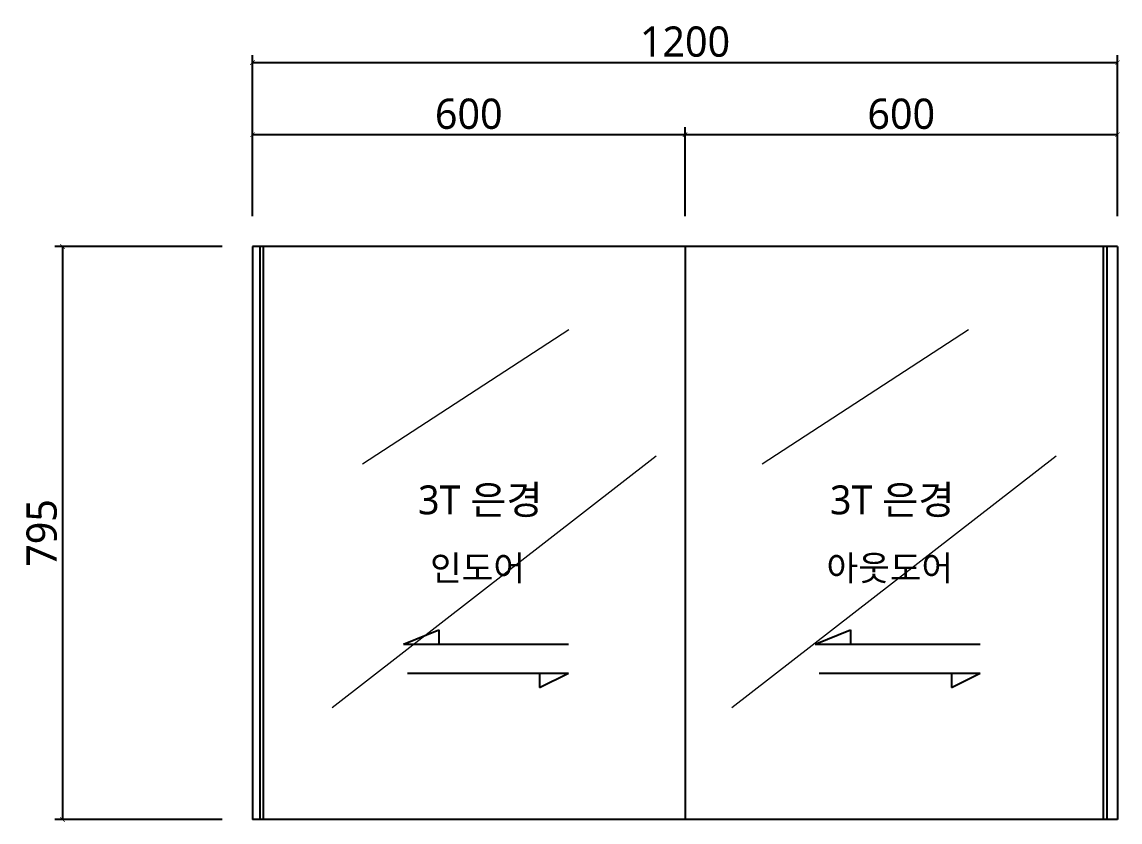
# Model space of a CAD drawing. Extents: x -37370 to -33004, y -567950 to -566838.
# Drawn here: x -37370 to -35847, y -567948 to -566838 of the extents above; entities that cross this region are included whole.
import ezdxf

# ---------------------------------------------------------------- set-up
doc = ezdxf.new("R2010")
doc.units = 0
doc.header["$LTSCALE"] = 60
doc.header["$MEASUREMENT"] = 0
doc.header["$PDMODE"] = 34
doc.header["$PDSIZE"] = -5
doc.layers.get('0').update_dxf_attribs({"linetype": 'CONTINUOUS'})
doc.layers.get('Defpoints').update_dxf_attribs({"color": 142, "linetype": 'CONTINUOUS'})
for name, color, linetype in [('S-DIM', 7, 'CONTINUOUS'), ('TEX @ 1', 3, 'CONTINUOUS'), ('도어', 251, 'CONTINUOUS'), ('도어 @ 1', 251, 'CONTINUOUS')]:
    doc.layers.add(name, color=color, linetype=linetype)
doc.layers.add('거울', color=151, linetype='CONTINUOUS', lineweight=5)
doc.styles.get("Standard").update_dxf_attribs({"font": 'malgun.ttf'})
doc.styles.add('카비원', font='malgun.ttf', dxfattribs={"height": 45})
doc.dimstyles.new('카비원', dxfattribs={"dimscale": 7, "dimtxt": 6, "dimasz": 0.9, "dimexe": 1.5, "dimexo": 6, "dimgap": 1, "dimtad": 1, "dimdsep": 46, "dimtxsty": 'Standard', "dimblk": 'ARCHTICK', "dimcen": 3, "dimclrd": 8, "dimclre": 8, "dimclrt": 256, "dimadec": 0, "dimazin": 0, "dimtfac": 0.6, "dimtix": 1, "dimtmove": 0, "dimatfit": 3, "dimfxl": 1.5, "dimtolj": 1, "dimtzin": 0, "dimlwd": -1, "dimlwe": -1, "dimarcsym": 0})

# ---------------------------------------------------------------- blocks, each defined once
blk = doc.blocks.new('_ArchTick')
at = {"color": 0, "linetype": 'ByBlock', "transparency": 16777216, "const_width": 0.15}
blk.add_lwpolyline([(-0.5, -0.5), (0.5, 0.5)], dxfattribs=at)
blk = doc.blocks.new('*D10440')
at = {"layer": 'Defpoints', "color": 0}
for p in [(-37050.3, -567149.6), (-37313.9, -567944.6), (-37050.3, -567944.6)]:
    blk.add_point(p, dxfattribs=at)
at = {"layer": 'S-DIM', "color": 8}
for p, q in [((-37092.3, -567149.6), (-37324.4, -567149.6)), ((-37313.9, -567149.6), (-37313.9, -567944.6)), ((-37092.3, -567944.6), (-37324.4, -567944.6))]:
    blk.add_line(p, q, dxfattribs=at)
at = {"layer": 'S-DIM', "color": 8, "xscale": 6.3, "yscale": 6.3, "zscale": 6.3}
for p, rotation in [((-37313.9, -567149.6), 90), ((-37313.9, -567944.6), 270)]:
    blk.add_blockref('_ArchTick', p, dxfattribs=dict(at, rotation=rotation))
at = {"layer": 'S-DIM', "insert": (-37342.6, -567547.1), "char_height": 42, "attachment_point": 5, "rotation": 90}
blk.add_mtext('\\A1;795', dxfattribs=at)
blk = doc.blocks.new('*D10457')
at = {"layer": 'Defpoints', "color": 0}
for p in [(-36450.3, -566994.6), (-37050.3, -567149.6), (-36450.3, -567149.6)]:
    blk.add_point(p, dxfattribs=at)
at = {"layer": 'S-DIM', "color": 8}
for p, q in [((-37050.3, -567107.6), (-37050.3, -566984.1)), ((-36450.3, -567107.6), (-36450.3, -566984.1)), ((-37050.3, -566994.6), (-36450.3, -566994.6))]:
    blk.add_line(p, q, dxfattribs=at)
at = {"layer": 'S-DIM', "color": 8, "xscale": 6.3, "yscale": 6.3, "zscale": 6.3, "rotation": 180}
blk.add_blockref('_ArchTick', (-37050.3, -566994.6), dxfattribs=at)
at = {"layer": 'S-DIM', "color": 8, "xscale": 6.3, "yscale": 6.3, "zscale": 6.3}
blk.add_blockref('_ArchTick', (-36450.3, -566994.6), dxfattribs=at)
at = {"layer": 'S-DIM', "insert": (-36750.3, -566965.9), "char_height": 42, "attachment_point": 5}
blk.add_mtext('\\A1;600', dxfattribs=at)
blk = doc.blocks.new('*D10458')
at = {"layer": 'Defpoints', "color": 0}
for p in [(-35850.3, -566994.6), (-36450.3, -567149.6), (-35850.3, -567149.6)]:
    blk.add_point(p, dxfattribs=at)
at = {"layer": 'S-DIM', "color": 8}
for p, q in [((-36450.3, -567107.6), (-36450.3, -566984.1)), ((-35850.3, -567107.6), (-35850.3, -566984.1)), ((-36450.3, -566994.6), (-35850.3, -566994.6))]:
    blk.add_line(p, q, dxfattribs=at)
at = {"layer": 'S-DIM', "color": 8, "xscale": 6.3, "yscale": 6.3, "zscale": 6.3, "rotation": 180}
blk.add_blockref('_ArchTick', (-36450.3, -566994.6), dxfattribs=at)
at = {"layer": 'S-DIM', "color": 8, "xscale": 6.3, "yscale": 6.3, "zscale": 6.3}
blk.add_blockref('_ArchTick', (-35850.3, -566994.6), dxfattribs=at)
at = {"layer": 'S-DIM', "insert": (-36150.3, -566965.9), "char_height": 42, "attachment_point": 5}
blk.add_mtext('\\A1;600', dxfattribs=at)
blk = doc.blocks.new('*D10459')
at = {"layer": 'Defpoints', "color": 0}
for p in [(-35850.3, -566894.7), (-37050.3, -567149.6), (-35850.3, -567149.6)]:
    blk.add_point(p, dxfattribs=at)
at = {"layer": 'S-DIM', "color": 8}
for p, q in [((-37050.3, -567107.6), (-37050.3, -566884.2)), ((-35850.3, -567107.6), (-35850.3, -566884.2)), ((-37050.3, -566894.7), (-35850.3, -566894.7))]:
    blk.add_line(p, q, dxfattribs=at)
at = {"layer": 'S-DIM', "color": 8, "xscale": 6.3, "yscale": 6.3, "zscale": 6.3, "rotation": 180}
blk.add_blockref('_ArchTick', (-37050.3, -566894.7), dxfattribs=at)
at = {"layer": 'S-DIM', "color": 8, "xscale": 6.3, "yscale": 6.3, "zscale": 6.3}
blk.add_blockref('_ArchTick', (-35850.3, -566894.7), dxfattribs=at)
at = {"layer": 'S-DIM', "insert": (-36450.3, -566865.8), "char_height": 42, "attachment_point": 5}
blk.add_mtext('\\A1;1200', dxfattribs=at)

msp = doc.modelspace()

# ---------------------------------------------------------------- linework, layer by layer
for p, q in [((-37050.298, -567149.647), (-37050.298, -567944.647)), ((-35850.298, -567149.647), (-37050.298, -567149.647)), ((-37040.298, -567149.647), (-37040.298, -567944.647)), ((-37035.298, -567149.647), (-37035.298, -567944.647)), ((-36450.298, -567149.647), (-36450.298, -567944.647)), ((-35870.298, -567149.647), (-35870.298, -567944.647)), ((-35865.298, -567149.647), (-35865.298, -567944.647)), ((-35850.298, -567149.647), (-35850.298, -567944.647)), ((-35850.298, -567944.647), (-37050.298, -567944.647))]:
    msp.add_line(p, q)
at = {"layer": '거울'}
for p, q in [((-36897.845, -567451.16), (-36611.596, -567264.912)), ((-36343.09, -567451.16), (-36056.841, -567264.912)), ((-36940.027, -567789.456), (-36490.106, -567440.147)), ((-36385.272, -567789.456), (-35935.35, -567440.147))]:
    msp.add_line(p, q, dxfattribs=at)
at = {"layer": '도어'}
for p, q in [((-36840.996, -567701.458), (-36792.026, -567681.458)), ((-36792.026, -567681.458), (-36792.026, -567701.458)), ((-36269.599, -567701.458), (-36220.629, -567681.458)), ((-36220.629, -567681.458), (-36220.629, -567701.458)), ((-36840.996, -567701.458), (-36612.09, -567701.458)), ((-36269.599, -567701.458), (-36040.693, -567701.458)), ((-36835.376, -567741.458), (-36612.11, -567741.458)), ((-36652.11, -567741.458), (-36652.11, -567761.458)), ((-36652.11, -567761.458), (-36612.11, -567741.458)), ((-36263.979, -567741.458), (-36040.713, -567741.458)), ((-36080.713, -567741.458), (-36080.713, -567761.458)), ((-36080.713, -567761.458), (-36040.713, -567741.458))]:
    msp.add_line(p, q, dxfattribs=at)

# ---------------------------------------------------------------- texts
at = {"layer": 'TEX @ 1', "style": '카비원'}
for p in [(-36820.59, -567521.207), (-36249.193, -567521.207)]:
    msp.add_text('3T 은경', height=40, dxfattribs=at).set_placement(p)
at = {"layer": '도어 @ 1', "style": '카비원'}
for s, p in [('인도어', (-36803.993, -567613.335)), ('아웃도어', (-36254.025, -567613.335))]:
    msp.add_text(s, height=35, dxfattribs=at).set_placement(p)

# ---------------------------------------------------------------- dimensions: what is measured, and where the dimension line sits
at = {"layer": 'S-DIM'}
for base, p1, p2, picture, middle in [((-35850.298, -566894.652), (-37050.298, -567149.647), (-35850.298, -567149.647), '*D10459', (-36450.298, -566865.839)), ((-36450.298, -566994.647), (-37050.298, -567149.647), (-36450.298, -567149.647), '*D10457', (-36750.298, -566965.948)), ((-35850.298, -566994.647), (-36450.298, -567149.647), (-35850.298, -567149.647), '*D10458', (-36150.298, -566965.948))]:
    dim = msp.add_linear_dim(base=base, p1=p1, p2=p2, dimstyle='카비원', override={"dimscale": 7}, dxfattribs=at)
    dim.commit()
    dim.dimension.update_dxf_attribs({"geometry": picture, "text_midpoint": middle})
dim = msp.add_linear_dim(base=(-37313.872, -567944.647), p1=(-37050.298, -567149.647), p2=(-37050.298, -567944.647), angle=90, dimstyle='카비원', override={"dimscale": 7}, dxfattribs=at)
dim.commit()
dim.dimension.update_dxf_attribs({"geometry": '*D10440', "text_midpoint": (-37342.571, -567547.147)})

doc.saveas('drawing.dxf')
